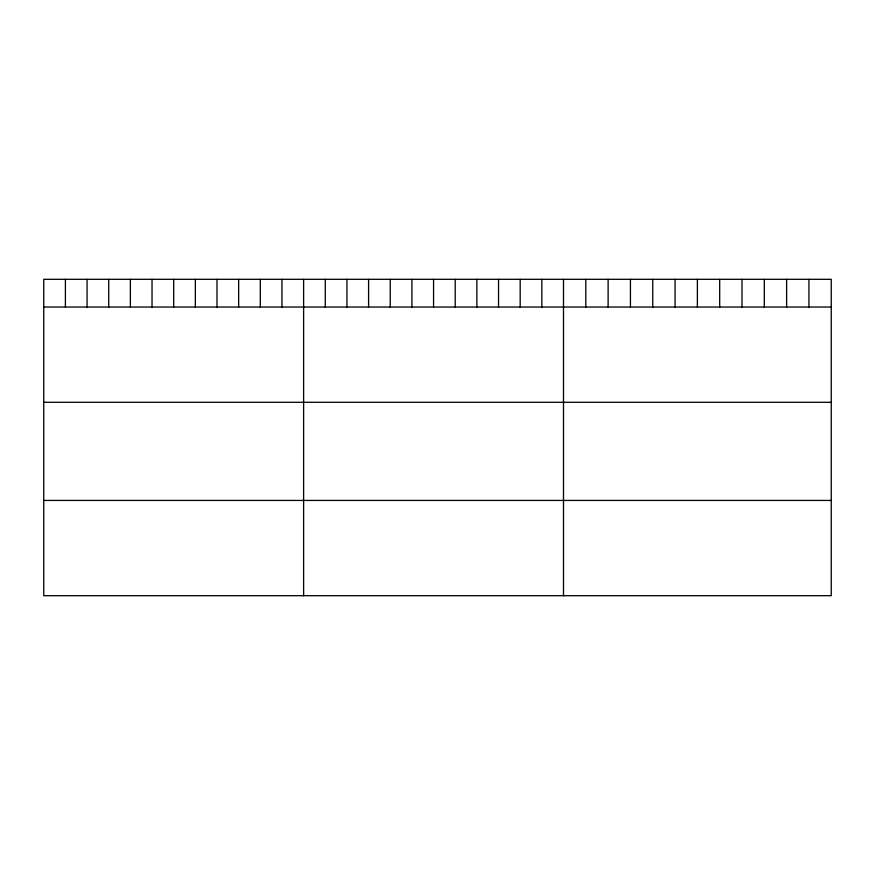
<?xml version="1.0" encoding="UTF-8"?>
<svg xmlns="http://www.w3.org/2000/svg" width="875" height="875" viewBox="0 0 875 875"><rect width="100%" height="100%" fill="white"/><g stroke="black" fill="none" stroke-linecap="round" stroke-linejoin="round"><path stroke-width="1.31" d="M831.25 307.038L831.25 595.689L43.75 595.689L43.75 279.311L831.25 279.311L831.25 307.038L43.75 307.038M43.75 402.292L831.25 402.292M43.75 500.434L831.25 500.434M808.938 279.311L808.938 307.038M786.625 279.311L786.625 307.038M764.312 279.311L764.312 307.038M742 279.311L742 307.038M719.688 279.311L719.688 307.038M697.375 279.311L697.375 307.038M675.062 279.311L675.062 307.038M652.75 279.311L652.75 307.038M630.438 279.311L630.438 307.038M608.125 279.311L608.125 307.038M585.812 279.311L585.812 307.038M563.5 279.311L563.5 595.689M541.844 279.311L541.844 307.038M520.188 279.311L520.188 307.038M498.531 279.311L498.531 307.038M476.875 279.311L476.875 307.038M455.219 279.311L455.219 307.038M433.562 279.311L433.562 307.038M411.906 279.311L411.906 307.038M390.25 279.311L390.25 307.038M368.594 279.311L368.594 307.038M346.938 279.311L346.938 307.038M325.281 279.311L325.281 307.038M303.625 279.311L303.625 595.689M281.969 279.311L281.969 307.038M260.312 279.311L260.312 307.038M238.656 279.311L238.656 307.038M217 279.311L217 307.038M195.344 279.311L195.344 307.038M173.688 279.311L173.688 307.038M152.031 279.311L152.031 307.038M130.375 279.311L130.375 307.038M108.719 279.311L108.719 307.038M87.062 279.311L87.062 307.038M65.406 279.311L65.406 307.038"/></g></svg>
